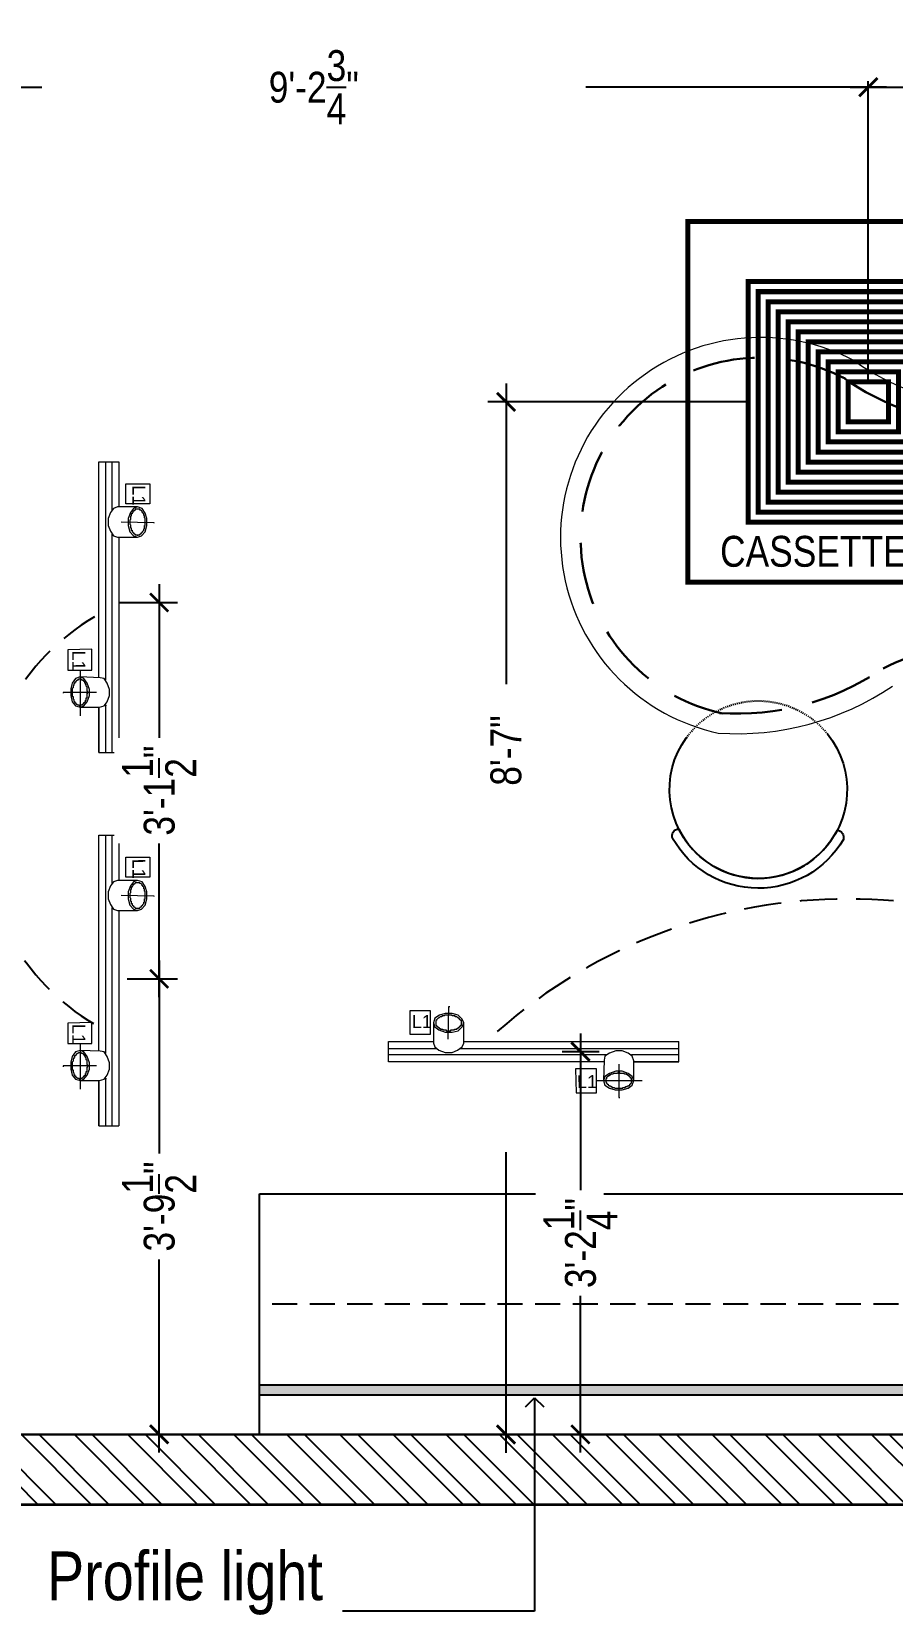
# Model space of a CAD drawing. Header units: inches. Extents: x -109431 to 29005, y -34715 to -1756.
# Drawn here: x -51320 to -51234.1, y -12238.8 to -12080.9 of the extents above; entities that cross this region are included whole.
import ezdxf

# ---------------------------------------------------------------- set-up
doc = ezdxf.new("R2010")
doc.units = ezdxf.units.IN
doc.header["$LTSCALE"] = 0.05
doc.header["$MEASUREMENT"] = 0
doc.header["$PDMODE"] = 3
doc.header["$PDSIZE"] = -4
for name, pattern in [('A2-XREF-115_FURN$0$HIDDEN', [0.375, 0.25, -0.125]), ('ACAD_ISO03W100', [30, 12, -18]), ('DASHED2', [0.375, 0.25, -0.125])]:
    doc.linetypes.add(name, pattern=pattern)
doc.layers.get('Defpoints').update_dxf_attribs({"linetype": 'DASHED2'})
for name, color, linetype in [('Civil Dimension - Text', 7, 'Continuous'), ('Flooring Layout', 7, 'Continuous'), ('Furniture text & dimension', 7, 'Continuous')]:
    doc.layers.add(name, color=color, linetype=linetype)
for name, color, linetype, lineweight in [('Electrical ceiling fixture', 144, 'Continuous', 15), ('Electrical power fixture', 144, 'Continuous', 15), ('Electrical text & dimension', 140, 'Continuous', 9), ('FURNITURE', 1, 'Continuous', 18), ('hatch', 7, 'Continuous', 25), ('WALL', 7, 'Continuous', 35)]:
    doc.layers.add(name, color=color, linetype=linetype, lineweight=lineweight)
doc.styles.add('1MMOF3-32', font='ARIALN.TTF', dxfattribs={"height": 4.86})
doc.styles.add('9-128OF1-4', font='ARIALN.TTF', dxfattribs={"height": 3.0792})
doc.styles.add('PDF Arial', font='arial.ttf')
doc.dimstyles.new('DIM 1-4', dxfattribs={"dimtxt": 3.0792, "dimasz": 1.82, "dimexe": 1.82, "dimexo": 0, "dimgap": 0.09, "dimtad": 0, "dimzin": 0, "dimdsep": 46, "dimlunit": 4, "dimtxsty": '9-128OF1-4', "dimblk": 'ARCHTICK', "dimcen": 1.8125, "dimdle": 1.82, "dimclrd": 8, "dimclre": 8, "dimadec": 0, "dimazin": 0, "dimtfac": 1, "dimtofl": 0, "dimtmove": 0, "dimatfit": 3, "dimldrblk": 'OPEN90', "dimfxl": 1, "dimtolj": 1, "dimtzin": 0, "dimlwd": -1, "dimarcsym": 0})

# ---------------------------------------------------------------- blocks, each defined once
blk = doc.blocks.new('A$7E7C19E2B201E1')
at = {"color": 11}
blk.add_lwpolyline([(-219.4, -369.8, 0.428876), (-235.8, -396.7, 0.57735), (245.1, -380.9, 0.536088), (226.9, -355.1, -0.615882)], format="xyb", close=True, dxfattribs=at)
at = {"color": 1, "linetype": 'ACAD_ISO03W100', "ltscale": 3}
blk.add_arc((0, -249.9), 249.9, 37.3028, 142.6972, dxfattribs=at)
at = {"color": 6}
blk.add_arc((0.1, -250), 250, 142.6792, 37.3208, dxfattribs=at)
blk = doc.blocks.new('_ArchTick')
at = {"color": 0, "const_width": 0.15}
blk.add_lwpolyline([(-0.5, -0.5), (0.5, 0.5)], dxfattribs=at)
blk = doc.blocks.new('*D373')
at = {"layer": 'Civil Dimension - Text', "color": 8, "linetype": 'ACAD_ISO03W100', "ltscale": 50, "transparency": 16777216}
for p, q in [((-51265.21, -12180.89), (-51265.21, -12197.4)), ((-51265.21, -12222.72), (-51265.21, -12206.22))]:
    blk.add_line(p, q, dxfattribs=at)
at = {"layer": 'Civil Dimension - Text', "color": 8, "linetype": 'ACAD_ISO03W100', "lineweight": -2, "ltscale": 50, "transparency": 16777216}
for p, q in [((-51263.35, -12182.71), (-51267.03, -12182.71)), ((-51263.36, -12220.9), (-51267.03, -12220.9))]:
    blk.add_line(p, q, dxfattribs=at)
at = {"layer": 'Defpoints', "color": 0, "ltscale": 50, "transparency": 16777216}
for p in [(-51263.35, -12182.71), (-51265.21, -12220.9), (-51263.36, -12220.9)]:
    blk.add_point(p, dxfattribs=at)
at = {"layer": 'Civil Dimension - Text', "color": 8, "ltscale": 50, "transparency": 16777216, "xscale": 1.82, "yscale": 1.82, "zscale": 1.82}
for p, rotation in [((-51265.21, -12182.71), 90), ((-51265.21, -12220.9), 270)]:
    blk.add_blockref('_ArchTick', p, dxfattribs=dict(at, rotation=rotation))
at = {"layer": 'Civil Dimension - Text', "color": 0, "ltscale": 50, "transparency": 16777216, "insert": (-51265.21, -12201.81), "char_height": 3.0792, "attachment_point": 5, "rotation": 90, "style": '9-128OF1-4', "bg_fill": 3, "box_fill_scale": 1.25, "bg_fill_color": 256, "bg_fill_true_color": 13158600, "bg_fill_transparency": 0}
blk.add_mtext('\\A1;3\'-2{\\H1x;\\S1/4;}"', dxfattribs=at)
blk = doc.blocks.new('_Open90')
at = {"color": 0, "linetype": 'ByBlock', "lineweight": -2}
for p, q in [((0, 0), (-1, 0)), ((-0.5, 0.5), (0, 0)), ((0, 0), (-0.5, -0.5))]:
    blk.add_line(p, q, dxfattribs=at)
blk = doc.blocks.new('cassette ac')
at = {"layer": 'Electrical ceiling fixture', "ltscale": 50, "const_width": 0.5}
for points in [[(-84115, -20328.5), (-84151, -20328.5), (-84151, -20364.5), (-84115, -20364.5)], [(-84122, -20335.5), (-84144, -20335.5), (-84144, -20357.5), (-84122, -20357.5)], [(-84123, -20336.5), (-84143, -20336.5), (-84143, -20356.5), (-84123, -20356.5)], [(-84124, -20337.5), (-84142, -20337.5), (-84142, -20355.5), (-84124, -20355.5)], [(-84125, -20338.5), (-84141, -20338.5), (-84141, -20354.5), (-84125, -20354.5)], [(-84126, -20339.5), (-84140, -20339.5), (-84140, -20353.5), (-84126, -20353.5)], [(-84127, -20340.5), (-84139, -20340.5), (-84139, -20352.5), (-84127, -20352.5)], [(-84128, -20341.5), (-84138, -20341.5), (-84138, -20351.5), (-84128, -20351.5)], [(-84129, -20342.5), (-84137, -20342.5), (-84137, -20350.5), (-84129, -20350.5)], [(-84130, -20343.5), (-84136, -20343.5), (-84136, -20349.5), (-84130, -20349.5)], [(-84131, -20344.5), (-84135, -20344.5), (-84135, -20348.5), (-84131, -20348.5)]]:
    blk.add_lwpolyline(points, close=True, dxfattribs=at)
blk.add_lwpolyline([(-84121, -20334.5), (-84145, -20334.5), (-84145, -20358.5), (-84121, -20358.5), (-84121, -20334.5)], dxfattribs=at)
at = {"layer": 'Electrical text & dimension', "color": 152, "ltscale": 50, "true_color": 0x2776bb, "insert": (-84147.79, -20361.43), "char_height": 3.0792, "attachment_point": 4, "style": '9-128OF1-4'}
blk.add_mtext_dynamic_manual_height_columns('CASSETTE A.C.', width=37.0219, gutter_width=15.4, heights=[0], dxfattribs=at)
blk = doc.blocks.new('*D375')
at = {"layer": 'Civil Dimension - Text', "color": 8, "linetype": 'ACAD_ISO03W100', "ltscale": 50, "transparency": 16777216}
for p, q in [((-51307.25, -12173.62), (-51307.25, -12193.79)), ((-51307.25, -12222.71), (-51307.25, -12202.54))]:
    blk.add_line(p, q, dxfattribs=at)
at = {"layer": 'Civil Dimension - Text', "color": 8, "linetype": 'ACAD_ISO03W100', "lineweight": -2, "ltscale": 50, "transparency": 16777216}
for p, q in [((-51308.07, -12175.44), (-51305.43, -12175.44)), ((-51308.08, -12220.89), (-51305.43, -12220.89))]:
    blk.add_line(p, q, dxfattribs=at)
at = {"layer": 'Defpoints', "color": 0, "ltscale": 50, "transparency": 16777216}
for p in [(-51308.07, -12175.44), (-51308.08, -12220.89), (-51307.25, -12220.89)]:
    blk.add_point(p, dxfattribs=at)
at = {"layer": 'Civil Dimension - Text', "color": 8, "ltscale": 50, "transparency": 16777216, "xscale": 1.82, "yscale": 1.82, "zscale": 1.82}
for p, rotation in [((-51307.25, -12175.44), 90), ((-51307.25, -12220.89), 270)]:
    blk.add_blockref('_ArchTick', p, dxfattribs=dict(at, rotation=rotation))
at = {"layer": 'Civil Dimension - Text', "color": 0, "ltscale": 50, "transparency": 16777216, "insert": (-51307.25, -12198.16), "char_height": 3.0792, "attachment_point": 5, "rotation": 90, "style": '9-128OF1-4', "bg_fill": 3, "box_fill_scale": 1.25, "bg_fill_color": 256, "bg_fill_true_color": 13158600, "bg_fill_transparency": 0}
blk.add_mtext('\\A1;3\'-9{\\H1x;\\S1/2;}"', dxfattribs=at)
blk = doc.blocks.new('*D384')
at = {"layer": 'Civil Dimension - Text', "color": 8, "linetype": 'ACAD_ISO03W100', "lineweight": -2, "ltscale": 50, "transparency": 16777216}
for p, q in [((-51347.15, -12095.88), (-51347.15, -12084.65)), ((-51236.48, -12115.87), (-51236.48, -12084.65))]:
    blk.add_line(p, q, dxfattribs=at)
at = {"layer": 'Civil Dimension - Text', "color": 8, "linetype": 'ACAD_ISO03W100', "ltscale": 50, "transparency": 16777216}
for p, q in [((-51348.97, -12086.47), (-51296.23, -12086.47)), ((-51234.66, -12086.47), (-51287.41, -12086.47))]:
    blk.add_line(p, q, dxfattribs=at)
at = {"layer": 'Defpoints', "color": 0, "ltscale": 50, "transparency": 16777216}
for p in [(-51347.15, -12086.47), (-51347.15, -12095.88), (-51236.48, -12115.87)]:
    blk.add_point(p, dxfattribs=at)
at = {"layer": 'Civil Dimension - Text', "color": 8, "ltscale": 50, "transparency": 16777216, "xscale": 1.82, "yscale": 1.82, "zscale": 1.82, "rotation": 180}
blk.add_blockref('_ArchTick', (-51347.15, -12086.47), dxfattribs=at)
at = {"layer": 'Civil Dimension - Text', "color": 8, "ltscale": 50, "transparency": 16777216, "xscale": 1.82, "yscale": 1.82, "zscale": 1.82}
blk.add_blockref('_ArchTick', (-51236.48, -12086.47), dxfattribs=at)
at = {"layer": 'Civil Dimension - Text', "color": 0, "ltscale": 50, "transparency": 16777216, "insert": (-51291.82, -12086.47), "char_height": 3.0792, "attachment_point": 5, "style": '9-128OF1-4', "bg_fill": 3, "box_fill_scale": 1.25, "bg_fill_color": 256, "bg_fill_true_color": 13158600, "bg_fill_transparency": 0}
blk.add_mtext('\\A1;9\'-2{\\H1x;\\S3/4;}"', dxfattribs=at)
blk = doc.blocks.new('*D385')
at = {"layer": 'Civil Dimension - Text', "color": 8, "linetype": 'ACAD_ISO03W100', "lineweight": -2, "ltscale": 50, "transparency": 16777216}
for p, q in [((-51236.48, -12115.87), (-51236.48, -12084.65)), ((-51125.4, -12100.66), (-51125.4, -12084.65))]:
    blk.add_line(p, q, dxfattribs=at)
at = {"layer": 'Civil Dimension - Text', "color": 8, "linetype": 'ACAD_ISO03W100', "ltscale": 50, "transparency": 16777216}
for p, q in [((-51238.3, -12086.47), (-51184.39, -12086.47)), ((-51123.58, -12086.47), (-51177.49, -12086.47))]:
    blk.add_line(p, q, dxfattribs=at)
at = {"layer": 'Defpoints', "color": 0, "ltscale": 50, "transparency": 16777216}
for p in [(-51236.48, -12086.47), (-51125.4, -12100.66), (-51236.48, -12115.87)]:
    blk.add_point(p, dxfattribs=at)
at = {"layer": 'Civil Dimension - Text', "color": 8, "ltscale": 50, "transparency": 16777216, "xscale": 1.82, "yscale": 1.82, "zscale": 1.82, "rotation": 180}
blk.add_blockref('_ArchTick', (-51236.48, -12086.47), dxfattribs=at)
at = {"layer": 'Civil Dimension - Text', "color": 8, "ltscale": 50, "transparency": 16777216, "xscale": 1.82, "yscale": 1.82, "zscale": 1.82}
blk.add_blockref('_ArchTick', (-51125.4, -12086.47), dxfattribs=at)
at = {"layer": 'Civil Dimension - Text', "color": 0, "ltscale": 50, "transparency": 16777216, "insert": (-51180.94, -12086.47), "char_height": 3.079, "attachment_point": 5, "style": '9-128OF1-4', "bg_fill": 3, "box_fill_scale": 1.25, "bg_fill_color": 256, "bg_fill_true_color": 13158600, "bg_fill_transparency": 0}
blk.add_mtext('\\A1;9\'-3"', dxfattribs=at)
blk = doc.blocks.new('*D395')
at = {"layer": 'Civil Dimension - Text', "color": 8, "linetype": 'ACAD_ISO03W100', "ltscale": 50, "transparency": 16777216}
for p, q in [((-51272.63, -12116.05), (-51272.63, -12149.21)), ((-51272.63, -12222.73), (-51272.63, -12156.11))]:
    blk.add_line(p, q, dxfattribs=at)
at = {"layer": 'Civil Dimension - Text', "color": 8, "linetype": 'ACAD_ISO03W100', "lineweight": -2, "ltscale": 50, "transparency": 16777216}
for p, q in [((-51248.48, -12117.87), (-51274.45, -12117.87)), ((-51248.48, -12220.91), (-51274.45, -12220.91))]:
    blk.add_line(p, q, dxfattribs=at)
at = {"layer": 'Defpoints', "color": 0, "ltscale": 50, "transparency": 16777216}
for p in [(-51248.48, -12117.87), (-51272.63, -12220.91), (-51248.48, -12220.91)]:
    blk.add_point(p, dxfattribs=at)
at = {"layer": 'Civil Dimension - Text', "color": 8, "ltscale": 50, "transparency": 16777216, "xscale": 1.82, "yscale": 1.82, "zscale": 1.82}
for p, rotation in [((-51272.63, -12117.87), 90), ((-51272.63, -12220.91), 270)]:
    blk.add_blockref('_ArchTick', p, dxfattribs=dict(at, rotation=rotation))
at = {"layer": 'Civil Dimension - Text', "color": 0, "ltscale": 50, "transparency": 16777216, "insert": (-51272.63, -12152.66), "char_height": 3.079, "attachment_point": 5, "rotation": 90, "style": '9-128OF1-4', "bg_fill": 3, "box_fill_scale": 1.25, "bg_fill_color": 256, "bg_fill_true_color": 13158600, "bg_fill_transparency": 0}
blk.add_mtext('\\A1;8\'-7"', dxfattribs=at)
blk = doc.blocks.new('*D403')
at = {"layer": 'Civil Dimension - Text', "color": 8, "linetype": 'ACAD_ISO03W100', "ltscale": 50, "transparency": 16777216}
for p, q in [((-51307.25, -12136.07), (-51307.25, -12152.29)), ((-51307.25, -12177.26), (-51307.25, -12161.04))]:
    blk.add_line(p, q, dxfattribs=at)
at = {"layer": 'Civil Dimension - Text', "color": 8, "linetype": 'ACAD_ISO03W100', "lineweight": -2, "ltscale": 50, "transparency": 16777216}
for p, q in [((-51311.27, -12137.89), (-51305.43, -12137.89)), ((-51310.45, -12175.44), (-51305.43, -12175.44))]:
    blk.add_line(p, q, dxfattribs=at)
at = {"layer": 'Defpoints', "color": 0, "ltscale": 50, "transparency": 16777216}
for p in [(-51311.27, -12137.89), (-51310.45, -12175.44), (-51307.25, -12175.44)]:
    blk.add_point(p, dxfattribs=at)
at = {"layer": 'Civil Dimension - Text', "color": 8, "ltscale": 50, "transparency": 16777216, "xscale": 1.82, "yscale": 1.82, "zscale": 1.82}
for p, rotation in [((-51307.25, -12137.89), 90), ((-51307.25, -12175.44), 270)]:
    blk.add_blockref('_ArchTick', p, dxfattribs=dict(at, rotation=rotation))
at = {"layer": 'Civil Dimension - Text', "color": 0, "ltscale": 50, "transparency": 16777216, "insert": (-51307.25, -12156.66), "char_height": 3.0792, "attachment_point": 5, "rotation": 90, "style": '9-128OF1-4', "bg_fill": 3, "box_fill_scale": 1.25, "bg_fill_color": 256, "bg_fill_true_color": 13158600, "bg_fill_transparency": 0}
blk.add_mtext('\\A1;3\'-1{\\H1x;\\S1/2;}"', dxfattribs=at)

msp = doc.modelspace()

# ---------------------------------------------------------------- hatches: boundary and pattern name
at = {"layer": 'Flooring Layout', "ltscale": 50, "true_color": 0xf4ee51}
h = msp.add_hatch(color=41, dxfattribs=at)
h.dxf.hatch_style = 1
h.paths.add_polyline_path([(-51177.22544, -12215.95479), (-51297.22544, -12215.95479), (-51297.22544, -12216.95479), (-51177.22544, -12216.95479)])
at = {"layer": 'hatch', "ltscale": 0.25}
h = msp.add_hatch(dxfattribs=at)
h.set_pattern_fill('ANSI32', color=8, scale=10, angle=270)
h.set_pattern_definition([(315, (-47162.779, 72304.417), (2.65165043, 2.65165043), []), (315, (-47162.779, 72302.6493), (2.65165043, 2.65165043), [])])
h.paths.add_polyline_path([(-50942.03535, -11990.94444), (-50942.03535, -12220.94444), (-51370.83207, -12220.88316), (-51370.83207, -12227.88316), (-50932.03535, -12227.88316), (-50932.03535, -11958.88316), (-51114.81289, -11958.88316), (-51114.81289, -11968.88316), (-51090.83164, -11968.88316), (-51079.33164, -11968.88316), (-51079.33164, -11979.88316), (-50980.53535, -11987.84269), (-50969.03535, -11988.76919)])
h.paths.add_polyline_path([(-50969.44979, -11987.73849), (-50969.44979, -11994.82989), (-50961.20695, -11994.82989), (-50961.20695, -11987.73849)], flags=24)

# ---------------------------------------------------------------- linework, layer by layer
at = {"layer": 'Electrical power fixture'}
for p, q in [((-51313.28063, -12148.34453), (-51313.28063, -12152.84453)), ((-51313.28063, -12152.84453), (-51311.26633, -12152.84453)), ((-51255.3921, -12183.7133), (-51255.3921, -12181.699)), ((-51259.8921, -12183.7133), (-51255.3921, -12183.7133)), ((-51313.28063, -12185.60156), (-51313.28063, -12190.10156)), ((-51313.28063, -12190.10156), (-51311.26633, -12190.10156))]:
    msp.add_line(p, q, dxfattribs=at)
for points in [[(-51313.28063, -12145.40054), (-51313.28063, -12123.86295), (-51311.26633, -12123.86295), (-51311.26633, -12128.35641)], [(-51312.58336, -12145.63296), (-51312.58336, -12123.86295), (-51311.96356, -12123.86295), (-51311.96356, -12128.6663), (-51311.96356, -12128.74377)], [(-51308.1674, -12126.0322), (-51308.1674, -12128.0465), (-51310.56906, -12128.0465), (-51310.56906, -12126.0322), (-51308.1674, -12126.0322), (-51308.1674, -12126.10967)], [(-51309.40696, -12128.35641), (-51311.42127, -12128.35641), (-51311.80862, -12128.51135), (-51312.11854, -12128.89872), (-51312.35095, -12129.5185), (-51312.35095, -12130.21576), (-51312.11854, -12130.75808), (-51311.80862, -12131.22291), (-51311.42127, -12131.37786), (-51309.40696, -12131.37786)], [(-51309.40696, -12131.14544), (-51309.32949, -12131.14544), (-51309.25202, -12131.14544), (-51309.17455, -12131.14544), (-51309.17455, -12131.06797), (-51309.09708, -12131.06797), (-51309.09708, -12130.99049), (-51309.01957, -12130.99049), (-51309.01957, -12130.91302), (-51308.9421, -12130.91302), (-51308.9421, -12130.83555), (-51308.86463, -12130.83555), (-51308.86463, -12130.75808), (-51308.78716, -12130.6806), (-51308.78716, -12130.60313), (-51308.78716, -12130.52566), (-51308.70969, -12130.52566), (-51308.70969, -12130.44818), (-51308.70969, -12130.37071), (-51308.70969, -12130.29324), (-51308.70969, -12130.21576), (-51308.63222, -12130.21576), (-51308.63222, -12130.13829), (-51308.63222, -12130.06082), (-51308.63222, -12129.98334), (-51308.63222, -12129.90587), (-51308.63222, -12129.8284), (-51308.63222, -12129.75092), (-51308.63222, -12129.67345), (-51308.63222, -12129.59598), (-51308.63222, -12129.5185), (-51308.70969, -12129.44103), (-51308.70969, -12129.36356), (-51308.70969, -12129.28608), (-51308.70969, -12129.20861), (-51308.78716, -12129.20861), (-51308.78716, -12129.13114), (-51308.78716, -12129.05366), (-51308.86463, -12128.97619), (-51308.86463, -12128.89872), (-51308.9421, -12128.89872), (-51308.9421, -12128.82125), (-51309.01957, -12128.74377), (-51309.09708, -12128.6663), (-51309.17455, -12128.6663), (-51309.17455, -12128.58883), (-51309.25202, -12128.58883), (-51309.32949, -12128.58883), (-51309.40696, -12128.58883), (-51309.48443, -12128.58883), (-51309.5619, -12128.58883), (-51309.63937, -12128.58883), (-51309.63937, -12128.6663), (-51309.71684, -12128.6663), (-51309.71684, -12128.74377), (-51309.79431, -12128.74377), (-51309.79431, -12128.82125), (-51309.87178, -12128.82125), (-51309.87178, -12128.89872), (-51309.94925, -12128.97619), (-51309.94925, -12129.05366), (-51310.02672, -12129.05366), (-51310.02672, -12129.13114), (-51310.02672, -12129.20861), (-51310.02672, -12129.28608), (-51310.10423, -12129.28608), (-51310.10423, -12129.36356), (-51310.10423, -12129.44103), (-51310.10423, -12129.5185), (-51310.10423, -12129.59598), (-51310.1817, -12129.67345), (-51310.1817, -12129.75092), (-51310.1817, -12129.8284), (-51310.1817, -12129.90587), (-51310.1817, -12129.98334), (-51310.1817, -12130.06082), (-51310.10423, -12130.13829), (-51310.10423, -12130.21576), (-51310.10423, -12130.29324), (-51310.10423, -12130.37071), (-51310.10423, -12130.44818), (-51310.02672, -12130.44818), (-51310.02672, -12130.52566), (-51310.02672, -12130.60313), (-51310.02672, -12130.6806), (-51309.94925, -12130.6806), (-51309.94925, -12130.75808), (-51309.94925, -12130.83555), (-51309.87178, -12130.83555), (-51309.87178, -12130.91302), (-51309.79431, -12130.91302), (-51309.79431, -12130.99049), (-51309.71684, -12130.99049), (-51309.71684, -12131.06797), (-51309.63937, -12131.06797), (-51309.63937, -12131.14544), (-51309.5619, -12131.14544), (-51309.48443, -12131.14544), (-51309.40696, -12131.14544), (-51309.40696, -12131.22291)], [(-51311.03392, -12129.8284), (-51307.78001, -12129.90587), (-51307.78001, -12129.98334)], [(-51311.96356, -12131.06797), (-51311.96356, -12152.84453)], [(-51311.26633, -12131.37786), (-51311.26633, -12152.84453)], [(-51316.37956, -12142.6115), (-51316.37956, -12144.62581), (-51313.9779, -12144.62581), (-51313.9779, -12142.53403), (-51316.37956, -12142.6115), (-51316.37956, -12142.68898)], [(-51315.14, -12144.62581), (-51315.14, -12149.11926), (-51315.14, -12149.19674)], [(-51315.14, -12145.55549), (-51315.21747, -12145.55549), (-51315.29494, -12145.55549), (-51315.37241, -12145.63296), (-51315.44988, -12145.63296), (-51315.44988, -12145.71043), (-51315.52735, -12145.71043), (-51315.52735, -12145.78791), (-51315.60482, -12145.78791), (-51315.60482, -12145.86538), (-51315.68229, -12145.86538), (-51315.68229, -12145.94285), (-51315.68229, -12146.02033), (-51315.75976, -12146.02033), (-51315.75976, -12146.0978), (-51315.75976, -12146.17527), (-51315.83723, -12146.17527), (-51315.83723, -12146.25275), (-51315.83723, -12146.33022), (-51315.83723, -12146.4077), (-51315.91474, -12146.48517), (-51315.91474, -12146.56265), (-51315.91474, -12146.64012), (-51315.91474, -12146.71759), (-51315.91474, -12146.79507), (-51315.91474, -12146.87254), (-51315.91474, -12146.95001), (-51315.91474, -12147.02749), (-51315.91474, -12147.10496), (-51315.91474, -12147.18243), (-51315.91474, -12147.25991), (-51315.83723, -12147.25991), (-51315.83723, -12147.33738), (-51315.83723, -12147.41485), (-51315.83723, -12147.49233), (-51315.75976, -12147.5698), (-51315.75976, -12147.64727), (-51315.75976, -12147.72475), (-51315.68229, -12147.72475), (-51315.68229, -12147.80222), (-51315.68229, -12147.87969), (-51315.60482, -12147.87969), (-51315.60482, -12147.95717), (-51315.52735, -12147.95717), (-51315.52735, -12148.03464), (-51315.44988, -12148.03464), (-51315.37241, -12148.11211), (-51315.29494, -12148.11211), (-51315.21747, -12148.11211), (-51315.21747, -12148.18959), (-51315.14, -12148.18959), (-51315.14, -12148.11211), (-51315.06253, -12148.11211), (-51314.98505, -12148.11211), (-51314.90758, -12148.11211), (-51314.90758, -12148.03464), (-51314.83008, -12148.03464), (-51314.83008, -12147.95717), (-51314.7526, -12147.95717), (-51314.7526, -12147.87969), (-51314.67513, -12147.87969), (-51314.67513, -12147.80222), (-51314.59766, -12147.80222), (-51314.59766, -12147.72475), (-51314.59766, -12147.64727), (-51314.52019, -12147.64727), (-51314.52019, -12147.5698), (-51314.52019, -12147.49233), (-51314.52019, -12147.41485), (-51314.44272, -12147.41485), (-51314.44272, -12147.33738), (-51314.44272, -12147.25991), (-51314.44272, -12147.18243), (-51314.44272, -12147.10496), (-51314.44272, -12147.02749), (-51314.44272, -12146.95001), (-51314.36525, -12146.95001), (-51314.36525, -12146.87254), (-51314.36525, -12146.79507), (-51314.44272, -12146.71759), (-51314.44272, -12146.64012), (-51314.44272, -12146.56265), (-51314.44272, -12146.48517), (-51314.44272, -12146.4077), (-51314.44272, -12146.33022), (-51314.52019, -12146.25275), (-51314.52019, -12146.17527), (-51314.52019, -12146.0978), (-51314.59766, -12146.02033), (-51314.59766, -12145.94285), (-51314.67513, -12145.94285), (-51314.67513, -12145.86538), (-51314.67513, -12145.78791), (-51314.7526, -12145.78791), (-51314.7526, -12145.71043), (-51314.83008, -12145.71043), (-51314.83008, -12145.63296), (-51314.90758, -12145.63296), (-51314.98505, -12145.63296), (-51314.98505, -12145.55549), (-51315.06253, -12145.55549), (-51315.14, -12145.55549), (-51315.14, -12145.63296)], [(-51315.14, -12148.34453), (-51313.20316, -12148.34453), (-51312.7383, -12148.18959), (-51312.42842, -12147.80222), (-51312.19601, -12147.18243), (-51312.19601, -12146.56265), (-51312.42842, -12145.94285), (-51312.7383, -12145.47801), (-51313.12569, -12145.40054), (-51315.14, -12145.32307)], [(-51313.51304, -12146.87254), (-51316.84442, -12146.87254), (-51316.84442, -12146.95001)], [(-51313.28063, -12152.84453), (-51313.28063, -12148.34453)], [(-51312.58336, -12152.84453), (-51312.58336, -12148.11211), (-51312.58336, -12148.18959)], [(-51313.28063, -12182.65757), (-51313.28063, -12161.11998), (-51311.26633, -12161.11998), (-51311.26633, -12165.61344)], [(-51312.58336, -12182.88999), (-51312.58336, -12161.11998), (-51311.96356, -12161.11998), (-51311.96356, -12165.92333), (-51311.96356, -12166.0008)], [(-51308.1674, -12163.28923), (-51308.1674, -12165.30354), (-51310.56906, -12165.30354), (-51310.56906, -12163.28923), (-51308.1674, -12163.28923), (-51308.1674, -12163.3667)], [(-51309.40696, -12165.61344), (-51311.42127, -12165.61344), (-51311.80862, -12165.76838), (-51312.11854, -12166.15575), (-51312.35095, -12166.77553), (-51312.35095, -12167.47279), (-51312.11854, -12168.01511), (-51311.80862, -12168.47994), (-51311.42127, -12168.63489), (-51309.40696, -12168.63489)], [(-51311.03392, -12167.08543), (-51307.78001, -12167.1629), (-51307.78001, -12167.24037)], [(-51309.40696, -12168.40247), (-51309.32949, -12168.40247), (-51309.25202, -12168.40247), (-51309.17455, -12168.40247), (-51309.17455, -12168.325), (-51309.09708, -12168.325), (-51309.09708, -12168.24752), (-51309.01957, -12168.24752), (-51309.01957, -12168.17005), (-51308.9421, -12168.17005), (-51308.9421, -12168.09258), (-51308.86463, -12168.09258), (-51308.86463, -12168.01511), (-51308.78716, -12167.93763), (-51308.78716, -12167.86016), (-51308.78716, -12167.78269), (-51308.70969, -12167.78269), (-51308.70969, -12167.70521), (-51308.70969, -12167.62774), (-51308.70969, -12167.55027), (-51308.70969, -12167.47279), (-51308.63222, -12167.47279), (-51308.63222, -12167.39532), (-51308.63222, -12167.31785), (-51308.63222, -12167.24037), (-51308.63222, -12167.1629), (-51308.63222, -12167.08543), (-51308.63222, -12167.00795), (-51308.63222, -12166.93048), (-51308.63222, -12166.85301), (-51308.63222, -12166.77553), (-51308.70969, -12166.69806), (-51308.70969, -12166.62059), (-51308.70969, -12166.54311), (-51308.70969, -12166.46564), (-51308.78716, -12166.46564), (-51308.78716, -12166.38817), (-51308.78716, -12166.31069), (-51308.86463, -12166.23322), (-51308.86463, -12166.15575), (-51308.9421, -12166.15575), (-51308.9421, -12166.07828), (-51309.01957, -12166.0008), (-51309.09708, -12165.92333), (-51309.17455, -12165.92333), (-51309.17455, -12165.84586), (-51309.25202, -12165.84586), (-51309.32949, -12165.84586), (-51309.40696, -12165.84586), (-51309.48443, -12165.84586), (-51309.5619, -12165.84586), (-51309.63937, -12165.84586), (-51309.63937, -12165.92333), (-51309.71684, -12165.92333), (-51309.71684, -12166.0008), (-51309.79431, -12166.0008), (-51309.79431, -12166.07828), (-51309.87178, -12166.07828), (-51309.87178, -12166.15575), (-51309.94925, -12166.23322), (-51309.94925, -12166.31069), (-51310.02672, -12166.31069), (-51310.02672, -12166.38817), (-51310.02672, -12166.46564), (-51310.02672, -12166.54311), (-51310.10423, -12166.54311), (-51310.10423, -12166.62059), (-51310.10423, -12166.69806), (-51310.10423, -12166.77553), (-51310.10423, -12166.85301), (-51310.1817, -12166.93048), (-51310.1817, -12167.00795), (-51310.1817, -12167.08543), (-51310.1817, -12167.1629), (-51310.1817, -12167.24037), (-51310.1817, -12167.31785), (-51310.10423, -12167.39532), (-51310.10423, -12167.47279), (-51310.10423, -12167.55027), (-51310.10423, -12167.62774), (-51310.10423, -12167.70521), (-51310.02672, -12167.70521), (-51310.02672, -12167.78269), (-51310.02672, -12167.86016), (-51310.02672, -12167.93763), (-51309.94925, -12167.93763), (-51309.94925, -12168.01511), (-51309.94925, -12168.09258), (-51309.87178, -12168.09258), (-51309.87178, -12168.17005), (-51309.79431, -12168.17005), (-51309.79431, -12168.24752), (-51309.71684, -12168.24752), (-51309.71684, -12168.325), (-51309.63937, -12168.325), (-51309.63937, -12168.40247), (-51309.5619, -12168.40247), (-51309.48443, -12168.40247), (-51309.40696, -12168.40247), (-51309.40696, -12168.47994)], [(-51311.96356, -12168.325), (-51311.96356, -12190.10156)], [(-51311.26633, -12168.63489), (-51311.26633, -12190.10156)], [(-51278.40823, -12181.46659), (-51278.33076, -12178.21268), (-51278.25329, -12178.21268)], [(-51316.37956, -12179.86853), (-51316.37956, -12181.88284), (-51313.9779, -12181.88284), (-51313.9779, -12179.79106), (-51316.37956, -12179.86853), (-51316.37956, -12179.94601)], [(-51282.20443, -12178.60007), (-51280.19012, -12178.60007), (-51280.19012, -12181.00173), (-51282.20443, -12181.00173), (-51282.20443, -12178.60007), (-51282.12696, -12178.60007)], [(-51279.88022, -12179.83963), (-51279.88022, -12181.85394), (-51279.72528, -12182.24129), (-51279.33791, -12182.55121), (-51278.71813, -12182.78362), (-51278.02087, -12182.78362), (-51277.47855, -12182.55121), (-51277.01372, -12182.24129), (-51276.85877, -12181.85394), (-51276.85877, -12179.83963)], [(-51277.09119, -12179.83963), (-51277.09119, -12179.76216), (-51277.09119, -12179.68469), (-51277.09119, -12179.60722), (-51277.16866, -12179.60722), (-51277.16866, -12179.52975), (-51277.24614, -12179.52975), (-51277.24614, -12179.45224), (-51277.32361, -12179.45224), (-51277.32361, -12179.37477), (-51277.40108, -12179.37477), (-51277.40108, -12179.2973), (-51277.47855, -12179.2973), (-51277.55603, -12179.21983), (-51277.6335, -12179.21983), (-51277.71097, -12179.21983), (-51277.71097, -12179.14236), (-51277.78845, -12179.14236), (-51277.86592, -12179.14236), (-51277.94339, -12179.14236), (-51278.02087, -12179.14236), (-51278.02087, -12179.06489), (-51278.09834, -12179.06489), (-51278.17581, -12179.06489), (-51278.25329, -12179.06489), (-51278.33076, -12179.06489), (-51278.40823, -12179.06489), (-51278.48571, -12179.06489), (-51278.56318, -12179.06489), (-51278.64065, -12179.06489), (-51278.71813, -12179.06489), (-51278.7956, -12179.14236), (-51278.87307, -12179.14236), (-51278.95055, -12179.14236), (-51279.02802, -12179.14236), (-51279.02802, -12179.21983), (-51279.10549, -12179.21983), (-51279.18297, -12179.21983), (-51279.26044, -12179.2973), (-51279.33791, -12179.2973), (-51279.33791, -12179.37477), (-51279.41538, -12179.37477), (-51279.49286, -12179.45224), (-51279.57033, -12179.52975), (-51279.57033, -12179.60722), (-51279.6478, -12179.60722), (-51279.6478, -12179.68469), (-51279.6478, -12179.76216), (-51279.6478, -12179.83963), (-51279.6478, -12179.9171), (-51279.6478, -12179.99457), (-51279.6478, -12180.07204), (-51279.57033, -12180.07204), (-51279.57033, -12180.14951), (-51279.49286, -12180.14951), (-51279.49286, -12180.22698), (-51279.41538, -12180.22698), (-51279.41538, -12180.30445), (-51279.33791, -12180.30445), (-51279.26044, -12180.38192), (-51279.18297, -12180.38192), (-51279.18297, -12180.4594), (-51279.10549, -12180.4594), (-51279.02802, -12180.4594), (-51278.95055, -12180.4594), (-51278.95055, -12180.5369), (-51278.87307, -12180.5369), (-51278.7956, -12180.5369), (-51278.71813, -12180.5369), (-51278.64065, -12180.5369), (-51278.56318, -12180.61437), (-51278.48571, -12180.61437), (-51278.40823, -12180.61437), (-51278.33076, -12180.61437), (-51278.25329, -12180.61437), (-51278.17581, -12180.61437), (-51278.09834, -12180.5369), (-51278.02087, -12180.5369), (-51277.94339, -12180.5369), (-51277.86592, -12180.5369), (-51277.78845, -12180.5369), (-51277.78845, -12180.4594), (-51277.71097, -12180.4594), (-51277.6335, -12180.4594), (-51277.55603, -12180.4594), (-51277.55603, -12180.38192), (-51277.47855, -12180.38192), (-51277.40108, -12180.38192), (-51277.40108, -12180.30445), (-51277.32361, -12180.30445), (-51277.32361, -12180.22698), (-51277.24614, -12180.22698), (-51277.24614, -12180.14951), (-51277.16866, -12180.14951), (-51277.16866, -12180.07204), (-51277.09119, -12180.07204), (-51277.09119, -12179.99457), (-51277.09119, -12179.9171), (-51277.09119, -12179.83963), (-51277.01372, -12179.83963)], [(-51315.14, -12182.81252), (-51315.21747, -12182.81252), (-51315.29494, -12182.81252), (-51315.37241, -12182.88999), (-51315.44988, -12182.88999), (-51315.44988, -12182.96746), (-51315.52735, -12182.96746), (-51315.52735, -12183.04494), (-51315.60482, -12183.04494), (-51315.60482, -12183.12241), (-51315.68229, -12183.12241), (-51315.68229, -12183.19988), (-51315.68229, -12183.27737), (-51315.75976, -12183.27737), (-51315.75976, -12183.35484), (-51315.75976, -12183.43231), (-51315.83723, -12183.43231), (-51315.83723, -12183.50979), (-51315.83723, -12183.58726), (-51315.83723, -12183.66473), (-51315.91474, -12183.7422), (-51315.91474, -12183.81968), (-51315.91474, -12183.89715), (-51315.91474, -12183.97462), (-51315.91474, -12184.0521), (-51315.91474, -12184.12957), (-51315.91474, -12184.20704), (-51315.91474, -12184.28452), (-51315.91474, -12184.36199), (-51315.91474, -12184.43946), (-51315.91474, -12184.51694), (-51315.83723, -12184.51694), (-51315.83723, -12184.59441), (-51315.83723, -12184.67188), (-51315.83723, -12184.74936), (-51315.75976, -12184.82683), (-51315.75976, -12184.9043), (-51315.75976, -12184.98178), (-51315.68229, -12184.98178), (-51315.68229, -12185.05925), (-51315.68229, -12185.13672), (-51315.60482, -12185.13672), (-51315.60482, -12185.2142), (-51315.52735, -12185.2142), (-51315.52735, -12185.29167), (-51315.44988, -12185.29167), (-51315.37241, -12185.36914), (-51315.29494, -12185.36914), (-51315.21747, -12185.36914), (-51315.21747, -12185.44662), (-51315.14, -12185.44662), (-51315.14, -12185.36914), (-51315.06253, -12185.36914), (-51314.98505, -12185.36914), (-51314.90758, -12185.36914), (-51314.90758, -12185.29167), (-51314.83008, -12185.29167), (-51314.83008, -12185.2142), (-51314.7526, -12185.2142), (-51314.7526, -12185.13672), (-51314.67513, -12185.13672), (-51314.67513, -12185.05925), (-51314.59766, -12185.05925), (-51314.59766, -12184.98178), (-51314.59766, -12184.9043), (-51314.52019, -12184.9043), (-51314.52019, -12184.82683), (-51314.52019, -12184.74936), (-51314.52019, -12184.67188), (-51314.44272, -12184.67188), (-51314.44272, -12184.59441), (-51314.44272, -12184.51694), (-51314.44272, -12184.43946), (-51314.44272, -12184.36199), (-51314.44272, -12184.28452), (-51314.44272, -12184.20704), (-51314.36525, -12184.20704), (-51314.36525, -12184.12957), (-51314.36525, -12184.0521), (-51314.44272, -12183.97462), (-51314.44272, -12183.89715), (-51314.44272, -12183.81968), (-51314.44272, -12183.7422), (-51314.44272, -12183.66473), (-51314.44272, -12183.58726), (-51314.52019, -12183.50979), (-51314.52019, -12183.43231), (-51314.52019, -12183.35484), (-51314.59766, -12183.27737), (-51314.59766, -12183.19988), (-51314.67513, -12183.19988), (-51314.67513, -12183.12241), (-51314.67513, -12183.04494), (-51314.7526, -12183.04494), (-51314.7526, -12182.96746), (-51314.83008, -12182.96746), (-51314.83008, -12182.88999), (-51314.90758, -12182.88999), (-51314.98505, -12182.88999), (-51314.98505, -12182.81252), (-51315.06253, -12182.81252), (-51315.14, -12182.81252), (-51315.14, -12182.88999)], [(-51315.14, -12181.88284), (-51315.14, -12186.37629), (-51315.14, -12186.45377)], [(-51315.14, -12185.60156), (-51313.20316, -12185.60156), (-51312.7383, -12185.44662), (-51312.42842, -12185.05925), (-51312.19601, -12184.43946), (-51312.19601, -12183.81968), (-51312.42842, -12183.19988), (-51312.7383, -12182.73504), (-51313.12569, -12182.65757), (-51315.14, -12182.5801)], [(-51262.83609, -12183.7133), (-51284.37368, -12183.7133), (-51284.37368, -12181.699), (-51279.88022, -12181.699)], [(-51262.60367, -12183.01603), (-51284.37368, -12183.01603), (-51284.37368, -12182.39623), (-51279.57033, -12182.39623), (-51279.49286, -12182.39623)], [(-51277.16866, -12182.39623), (-51255.3921, -12182.39623)], [(-51276.85877, -12181.699), (-51255.3921, -12181.699)], [(-51259.8921, -12185.57267), (-51259.8921, -12183.63583), (-51260.04704, -12183.17097), (-51260.43441, -12182.86109), (-51261.0542, -12182.62868), (-51261.67398, -12182.62868), (-51262.29378, -12182.86109), (-51262.75862, -12183.17097), (-51262.83609, -12183.55836), (-51262.91356, -12185.57267)], [(-51255.3921, -12183.01603), (-51260.12452, -12183.01603), (-51260.04704, -12183.01603)], [(-51313.51304, -12184.12957), (-51316.84442, -12184.12957), (-51316.84442, -12184.20704)], [(-51265.62513, -12186.81223), (-51263.61082, -12186.81223), (-51263.61082, -12184.41057), (-51265.7026, -12184.41057), (-51265.62513, -12186.81223), (-51265.54765, -12186.81223)], [(-51261.36409, -12183.94571), (-51261.36409, -12187.27709), (-51261.28662, -12187.27709)], [(-51255.3921, -12183.7133), (-51259.8921, -12183.7133)], [(-51313.28063, -12190.10156), (-51313.28063, -12185.60156)], [(-51312.58336, -12190.10156), (-51312.58336, -12185.36914), (-51312.58336, -12185.44662)], [(-51263.61082, -12185.57267), (-51259.11737, -12185.57267), (-51259.03989, -12185.57267)], [(-51262.68114, -12185.57267), (-51262.68114, -12185.65014), (-51262.68114, -12185.72761), (-51262.60367, -12185.80508), (-51262.60367, -12185.88255), (-51262.5262, -12185.88255), (-51262.5262, -12185.96002), (-51262.44872, -12185.96002), (-51262.44872, -12186.03749), (-51262.37125, -12186.03749), (-51262.37125, -12186.11496), (-51262.29378, -12186.11496), (-51262.2163, -12186.11496), (-51262.2163, -12186.19243), (-51262.13882, -12186.19243), (-51262.06135, -12186.19243), (-51262.06135, -12186.2699), (-51261.98387, -12186.2699), (-51261.9064, -12186.2699), (-51261.82893, -12186.2699), (-51261.75146, -12186.34741), (-51261.67398, -12186.34741), (-51261.59651, -12186.34741), (-51261.51904, -12186.34741), (-51261.44156, -12186.34741), (-51261.36409, -12186.34741), (-51261.28662, -12186.34741), (-51261.20914, -12186.34741), (-51261.13167, -12186.34741), (-51261.0542, -12186.34741), (-51260.97672, -12186.34741), (-51260.97672, -12186.2699), (-51260.89925, -12186.2699), (-51260.82178, -12186.2699), (-51260.7443, -12186.2699), (-51260.66683, -12186.19243), (-51260.58936, -12186.19243), (-51260.51188, -12186.19243), (-51260.51188, -12186.11496), (-51260.43441, -12186.11496), (-51260.35694, -12186.11496), (-51260.35694, -12186.03749), (-51260.27946, -12186.03749), (-51260.27946, -12185.96002), (-51260.20199, -12185.96002), (-51260.20199, -12185.88255), (-51260.12452, -12185.80508), (-51260.12452, -12185.72761), (-51260.12452, -12185.65014), (-51260.04704, -12185.65014), (-51260.04704, -12185.57267), (-51260.12452, -12185.57267), (-51260.12452, -12185.4952), (-51260.12452, -12185.41772), (-51260.12452, -12185.34025), (-51260.20199, -12185.34025), (-51260.20199, -12185.26275), (-51260.27946, -12185.26275), (-51260.27946, -12185.18528), (-51260.35694, -12185.18528), (-51260.35694, -12185.1078), (-51260.43441, -12185.1078), (-51260.43441, -12185.03033), (-51260.51188, -12185.03033), (-51260.58936, -12185.03033), (-51260.58936, -12184.95286), (-51260.66683, -12184.95286), (-51260.7443, -12184.95286), (-51260.82178, -12184.95286), (-51260.82178, -12184.87539), (-51260.89925, -12184.87539), (-51260.97672, -12184.87539), (-51261.0542, -12184.87539), (-51261.13167, -12184.87539), (-51261.20914, -12184.87539), (-51261.28662, -12184.87539), (-51261.28662, -12184.79792), (-51261.36409, -12184.79792), (-51261.44156, -12184.79792), (-51261.51904, -12184.87539), (-51261.59651, -12184.87539), (-51261.67398, -12184.87539), (-51261.75146, -12184.87539), (-51261.82893, -12184.87539), (-51261.9064, -12184.87539), (-51261.98387, -12184.95286), (-51262.06135, -12184.95286), (-51262.13882, -12184.95286), (-51262.2163, -12185.03033), (-51262.29378, -12185.03033), (-51262.29378, -12185.1078), (-51262.37125, -12185.1078), (-51262.44872, -12185.1078), (-51262.44872, -12185.18528), (-51262.5262, -12185.18528), (-51262.5262, -12185.26275), (-51262.60367, -12185.26275), (-51262.60367, -12185.34025), (-51262.60367, -12185.41772), (-51262.68114, -12185.41772), (-51262.68114, -12185.4952), (-51262.68114, -12185.57267), (-51262.60367, -12185.57267)]]:
    msp.add_lwpolyline(points, dxfattribs=at)
for points in [[(-51309.40696, -12131.37786), (-51309.01957, -12131.22291), (-51308.63222, -12130.83555), (-51308.47728, -12130.21576), (-51308.47728, -12129.5185), (-51308.63222, -12128.97619), (-51308.9421, -12128.51135), (-51309.40696, -12128.35641), (-51309.79431, -12128.51135), (-51310.10423, -12128.89872), (-51310.33664, -12129.5185), (-51310.33664, -12130.21576), (-51310.1817, -12130.83555), (-51309.79431, -12131.22291)], [(-51315.14, -12145.32307), (-51315.60482, -12145.47801), (-51315.91474, -12145.94285), (-51316.06968, -12146.48517), (-51316.06968, -12147.18243), (-51315.91474, -12147.80222), (-51315.60482, -12148.18959), (-51315.14, -12148.34453), (-51314.7526, -12148.18959), (-51314.44272, -12147.80222), (-51314.21031, -12147.18243), (-51314.21031, -12146.56265), (-51314.44272, -12145.94285), (-51314.7526, -12145.47801)], [(-51309.40696, -12168.63489), (-51309.01957, -12168.47994), (-51308.63222, -12168.09258), (-51308.47728, -12167.47279), (-51308.47728, -12166.77553), (-51308.63222, -12166.23322), (-51308.9421, -12165.76838), (-51309.40696, -12165.61344), (-51309.79431, -12165.76838), (-51310.10423, -12166.15575), (-51310.33664, -12166.77553), (-51310.33664, -12167.47279), (-51310.1817, -12168.09258), (-51309.79431, -12168.47994)], [(-51276.85877, -12179.83963), (-51277.01372, -12179.45224), (-51277.40108, -12179.06489), (-51278.02087, -12178.90995), (-51278.71813, -12178.90995), (-51279.26044, -12179.06489), (-51279.72528, -12179.37477), (-51279.88022, -12179.83963), (-51279.72528, -12180.22698), (-51279.33791, -12180.5369), (-51278.71813, -12180.76931), (-51278.02087, -12180.76931), (-51277.40108, -12180.61437), (-51277.01372, -12180.22698)], [(-51315.14, -12182.5801), (-51315.60482, -12182.73504), (-51315.91474, -12183.19988), (-51316.06968, -12183.7422), (-51316.06968, -12184.43946), (-51315.91474, -12185.05925), (-51315.60482, -12185.44662), (-51315.14, -12185.60156), (-51314.7526, -12185.44662), (-51314.44272, -12185.05925), (-51314.21031, -12184.43946), (-51314.21031, -12183.81968), (-51314.44272, -12183.19988), (-51314.7526, -12182.73504)], [(-51262.91356, -12185.57267), (-51262.75862, -12186.03749), (-51262.29378, -12186.34741), (-51261.75146, -12186.50235), (-51261.0542, -12186.50235), (-51260.43441, -12186.34741), (-51260.04704, -12186.03749), (-51259.8921, -12185.57267), (-51260.04704, -12185.18528), (-51260.43441, -12184.87539), (-51261.0542, -12184.64298), (-51261.67398, -12184.64298), (-51262.29378, -12184.87539), (-51262.75862, -12185.18528)]]:
    msp.add_lwpolyline(points, close=True, dxfattribs=at)
at = {"layer": 'Flooring Layout', "linetype": 'A2-XREF-115_FURN$0$HIDDEN', "ltscale": 300}
for centre, radius, start, end in [((-51301.52858, -12159.64577), 23.70291, 120.9341308, 239.0658692), ((-51238.47863, -12220.46863), 53.0008, 48.6214887, 131.3785113)]:
    msp.add_arc(centre, radius, start, end, dxfattribs=at)
at = {"layer": 'FURNITURE', "ltscale": 50}
for centre, radius, start, end in [((-51247.23433, -12131.4124), 19.96251, 62.0016632, 257.7526118), ((-51224.5938, -12095.38615), 22.68561, 234.2028447, 300.6545192), ((-51249.59252, -12123.24198), 27.74214, 266.1214709, 303.9986123)]:
    msp.add_arc(centre, radius, start, end, dxfattribs=at)
at = {"layer": 'FURNITURE', "color": 40, "linetype": 'A2-XREF-115_FURN$0$HIDDEN', "lineweight": 30, "ltscale": 500, "true_color": 0xf8d731}
for centre, radius, start, end in [((-51247.23433, -12131.4124), 17.96251, 62.0016632, 257.7526118), ((-51224.5938, -12095.38615), 24.68561, 234.2028447, 300.6545192), ((-51225.03766, -12163.99537), 21.92378, 61.9677463, 116.9903191), ((-51249.59252, -12123.24198), 25.74214, 266.1214709, 303.9986123)]:
    msp.add_arc(centre, radius, start, end, dxfattribs=at)
at = {"layer": 'Furniture text & dimension', "linetype": 'A2-XREF-115_FURN$0$HIDDEN', "ltscale": 200}
msp.add_line((-51177.22544, -12207.91077), (-51297.22544, -12207.91077), dxfattribs=at)
at = {"layer": 'Furniture text & dimension', "ltscale": 50}
msp.add_lwpolyline([(-51297.22544, -12196.91077), (-51177.22544, -12196.91077), (-51177.22544, -12220.91077), (-51297.22544, -12220.91077)], close=True, dxfattribs=at)
at = {"layer": 'WALL', "ltscale": 0.25}
for p, q in [((-51370.83164, -12220.88316), (-50942.03535, -12220.94444)), ((-51553.33164, -12227.88316), (-50932.03535, -12227.88316))]:
    msp.add_line(p, q, dxfattribs=at)

# ---------------------------------------------------------------- block references
at = {"color": 6, "xscale": -0.03543299999999996, "yscale": 0.03543300000000003, "zscale": 0.03543300000000003, "rotation": 1.509373076335878}
msp.add_blockref('A$7E7C19E2B201E1', (-51247.68608, -12147.70423), dxfattribs=at)
at = {"layer": 'FURNITURE', "color": 30, "true_color": 0xf26722}
msp.add_blockref('cassette ac', (32896.51837, 8228.62736), dxfattribs=at)

# ---------------------------------------------------------------- texts
at = {"layer": 'Electrical power fixture', "char_height": 1.289372, "attachment_point": 4, "style": 'PDF Arial'}
for insert, rotation in [((-51309.27616, -12126.19537), 270.1998003), ((-51315.2708, -12142.68673), 270.1998003), ((-51309.27616, -12163.4524), 270.1998003), ((-51282.04126, -12179.70883), 0.1998003), ((-51315.2708, -12179.94376), 270.1998003), ((-51265.5499, -12185.70347), 0.1998003)]:
    msp.add_mtext('L1', dxfattribs=dict(at, insert=insert, rotation=rotation))
at = {"layer": 'Electrical text & dimension', "ltscale": 50, "insert": (-51290.90758, -12232.58177), "char_height": 4.86, "attachment_point": 3, "style": '1MMOF3-32'}
msp.add_mtext_dynamic_manual_height_columns('{\\C30;\\c2254834;Profile light \\Pbelow storage @ 4\'9"}', width=250.4249093, gutter_width=15.396, heights=[0], dxfattribs=at)

# ---------------------------------------------------------------- next in the draw order: dimensions: what is measured, and where the dimension line sits
at = {"layer": 'Civil Dimension - Text', "ltscale": 50}
dim = msp.add_linear_dim(base=(-51347.15397, -12086.47046), p1=(-51236.48163, -12115.87264), p2=(-51347.15397, -12095.88316), dimstyle='DIM 1-4', override={"dimfxl": 0.1875, "dimtfill": 1, "dimarcsym": 1}, dxfattribs=at)
dim.commit()
dim.dimension.update_dxf_attribs({"geometry": '*D384', "text_midpoint": (-51291.8178, -12086.47046)})
for base, p1, p2, picture, middle in [((-51307.2502, -12220.89167), (-51308.07078, -12175.43503), (-51308.07519, -12220.89167), '*D375', (-51307.2502, -12198.16335)), ((-51265.21383, -12220.89956), (-51263.35412, -12182.7133), (-51263.35958, -12220.89956), '*D373', (-51265.21383, -12201.80643))]:
    dim = msp.add_linear_dim(base=base, p1=p1, p2=p2, angle=90, dimstyle='DIM 1-4', override={"dimfxl": 0.1875, "dimtfill": 1, "dimarcsym": 1}, dxfattribs=at)
    dim.commit()
    dim.dimension.update_dxf_attribs({"geometry": picture, "text_midpoint": middle})

# ---------------------------------------------------------------- next in the draw order: linework, layer by layer
at = {"layer": 'Flooring Layout', "ltscale": 50}
for p, q in [((-51297.22544, -12215.95479), (-51177.22544, -12215.95479)), ((-51297.22544, -12216.95479), (-51177.22544, -12216.95479))]:
    msp.add_line(p, q, dxfattribs=at)

# ---------------------------------------------------------------- next in the draw order: dimensions: what is measured, and where the dimension line sits
at = {"layer": 'Civil Dimension - Text', "ltscale": 50}
dim = msp.add_linear_dim(base=(-51236.48163, -12086.47046), p1=(-51125.39639, -12100.66313), p2=(-51236.48163, -12115.87264), dimstyle='DIM 1-4', override={"dimfxl": 0.1875, "dimtfill": 1, "dimarcsym": 1}, dxfattribs=at)
dim.commit()
dim.dimension.update_dxf_attribs({"geometry": '*D385', "text_midpoint": (-51180.93901, -12086.47046)})
dim = msp.add_linear_dim(base=(-51307.2502, -12175.43503), p1=(-51311.26633, -12137.892), p2=(-51310.44574, -12175.43503), angle=90, dimstyle='DIM 1-4', override={"dimtmove": 1, "dimfxl": 0.1875, "dimtfill": 1, "dimarcsym": 1}, dxfattribs=at)
dim.commit()
dim.dimension.update_dxf_attribs({"geometry": '*D403', "text_midpoint": (-51307.2502, -12156.66351)})

# ---------------------------------------------------------------- next in the draw order: leaders
at = {"layer": 'Flooring Layout', "ltscale": 50}
msp.add_leader([(-51269.77781, -12217.24337), (-51269.77781, -12238.53357), (-51288.95106, -12238.53357)], dimstyle='DIM 1-4', override={"dimgap": 0.09, "dimtad": 0, "dimfxl": 0.1875, "dimtfill": 1, "dimarcsym": 1}, dxfattribs=at)

# ---------------------------------------------------------------- next in the draw order: dimensions: what is measured, and where the dimension line sits
at = {"layer": 'Civil Dimension - Text', "ltscale": 50}
dim = msp.add_linear_dim(base=(-51272.63386, -12220.91077), p1=(-51248.48163, -12117.87264), p2=(-51248.48163, -12220.91077), angle=90, dimstyle='DIM 1-4', override={"dimfxl": 0.1875, "dimtfill": 1, "dimarcsym": 1}, dxfattribs=at)
dim.commit()
dim.dimension.update_dxf_attribs({"geometry": '*D395', "text_midpoint": (-51272.63386, -12152.65679), "dimtype": 160})

doc.saveas('drawing.dxf')
